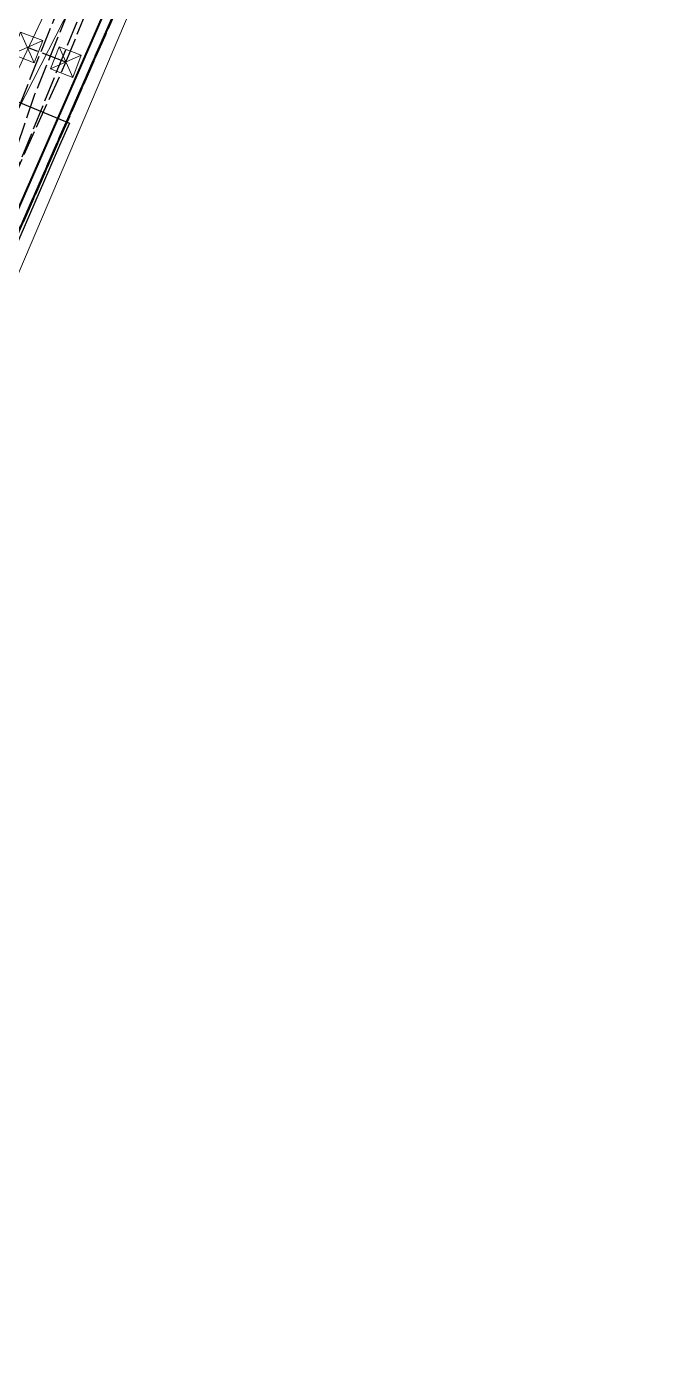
# Model space of a CAD drawing. Header units: metres. Extents: x 105014 to 106600, y 111320 to 118425.
# Drawn here: x 106122.1 to 106153.6, y 115899.1 to 115967.1 of the extents above; entities that cross this region are included whole.
import ezdxf

# ---------------------------------------------------------------- set-up
doc = ezdxf.new("R2010")
doc.units = ezdxf.units.M
doc.linetypes.add('DASHED', pattern=[1.524, 1.27, -0.254])
for name, color, linetype, lineweight in [('00-BASE-LIMITE', 7, 'DASHED', 50), ('00-BASE-UE', 42, 'DASHED', 25), ('10-PAV-PARADERO', 30, 'CONTINUOUS', 30), ('20-EP-ZONA-DURA', 253, 'CONTINUOUS', 13), ('30-RED-ENEL-NODOS', 11, 'CONTINUOUS', 13), ('30-RED-ENEL-PROY', 1, 'DASHED', 25), ('30-RED-ETB-EXIST', 145, 'CONTINUOUS', 13), ('30-RED-ETB-PROY', 5, 'DASHED', 25), ('35-RH-ACUE-MENOR-EXIST', 151, 'CONTINUOUS', 13), ('35-RH-ACUE-MENOR-PROY', 5, 'DASHED', 25), ('50-EST-MURO-CONTENCION', 34, 'CONTINUOUS', 40), ('50-EST-MURO-EJE', 32, 'DASHED', 25), ('60-PREDIAL-LOTE', 42, 'CONTINUOUS', 13)]:
    doc.layers.add(name, color=color, linetype=linetype, lineweight=lineweight)

# ---------------------------------------------------------------- blocks, each defined once
blk = doc.blocks.new('CAJA_ENEL')
for p, q in [((-0.6, -0.6), (0.6, 0.6)), ((-0.6, 0.6), (0.6, -0.6))]:
    blk.add_line(p, q)
blk.add_lwpolyline([(-0.6, -0.6), (0.6, -0.6), (0.6, 0.6), (-0.6, 0.6)], close=True)

msp = doc.modelspace()

# ---------------------------------------------------------------- linework, layer by layer
at = {"layer": '00-BASE-LIMITE'}
msp.add_lwpolyline([(106132.1661, 115980.7069), (106109.7949, 115929.7165), (106109.0697, 115924.9863), (106107.1679, 115912.0531), (106105.6457, 115901.6329), (106104.5351, 115893.9651)], dxfattribs=at)
at = {"layer": '00-BASE-UE'}
msp.add_lwpolyline([(106132.1661, 115980.7069), (106109.7949, 115929.7165), (106109.0697, 115924.9863), (106107.1679, 115912.0531), (106105.6457, 115901.6329), (106104.5351, 115893.9651)], dxfattribs=at)
at = {"layer": '10-PAV-PARADERO'}
msp.add_lwpolyline([(106118.697, 115949.5409), (106114.9339, 115951.0695), (106117.2342, 115956.7573), (106119.4583, 115962.2317), (106120.1286, 115963.8813), (106124.2157, 115962.1947), (106123.7132, 115961.0623), (106118.697, 115949.5409)], close=True, dxfattribs=at)
at = {"layer": '20-EP-ZONA-DURA'}
msp.add_lwpolyline([(106132.1661, 115980.7069), (106124.0705, 115962.2546), (106120.1639, 115963.8667), (106122.5379, 115969.7099)], dxfattribs=at)
at = {"layer": '30-RED-ENEL-PROY'}
for points in [[(106124.0315, 115965.2837), (106129.7067, 115979.2845)], [(106124.0315, 115965.2837), (106122.0821, 115966.0265)], [(106115.6527, 115946.7187), (106124.0315, 115965.2837)]]:
    msp.add_lwpolyline(points, dxfattribs=at)
at = {"layer": '30-RED-ETB-EXIST'}
msp.add_lwpolyline([(106105.61, 115932.557), (106105.781, 115933.149), (106121.172, 115963.976), (106130.069, 115982.799), (106131.476, 115985.683), (106130.852, 115985.987)], dxfattribs=at)
at = {"layer": '30-RED-ETB-PROY'}
msp.add_lwpolyline([(106109.078, 115931.365), (106109.136, 115931.882), (106130.642, 115985.386), (106130.852, 115985.987)], dxfattribs=at)
at = {"layer": '35-RH-ACUE-MENOR-EXIST'}
msp.add_lwpolyline([(106150.5, 116332.35), (106150.14, 116318.2), (106150.09, 116316.36), (106149.21, 116281.69), (106150.3, 116221.11), (106151.4, 116196.3), (106150.67, 116172.94), (106149.94, 116124.77), (106151.4, 116078.06), (106149.21, 116035), (106145.19, 116011.65), (106138.26, 115994.13), (106126.21, 115971.87), (106118.91, 115957.64), (106109.79, 115937.2), (106106.5, 115911.66), (106102.51, 115884.52), (106100.5346, 115872.3744), (106099.41, 115865.46), (106097.31, 115828.21), (106095.13, 115790.53)], dxfattribs=at)
at = {"layer": '35-RH-ACUE-MENOR-PROY'}
msp.add_lwpolyline([(106139.1326, 116006.6247), (106130.4709, 115983.503), (106122.4465, 115963.6445), (106116.2855, 115945.3795), (106109.1093, 115932.6728), (106106.8549, 115925.1389), (106106.4829, 115919.4119), (106103.885, 115903.7744), (106101.987, 115884.5739)], dxfattribs=at)
at = {"layer": '50-EST-MURO-CONTENCION'}
msp.add_lwpolyline([(106120.626, 115954.4038), (106132.166, 115980.7068), (106132.2842, 115981.1484), (106132.785, 115981.8433), (106132.3083, 115982.037), (106131.8249, 115981.3663), (106131.6928, 115980.8728), (106120.1626, 115954.592), (106120.626, 115954.4038)], close=True, dxfattribs=at)
at = {"layer": '50-EST-MURO-EJE'}
msp.add_lwpolyline([(106119.5282, 115954.8496), (106130.8149, 115982.6437), (106132.785, 115981.8433), (106132.2842, 115981.1484), (106132.166, 115980.7068), (106120.626, 115954.4038), (106119.5285, 115954.8494)], dxfattribs=at)
at = {"layer": '60-PREDIAL-LOTE'}
msp.add_lwpolyline([(106117.0051, 115943.7787), (106112.0684, 115932.4203), (106113.4278, 115943.3367), (106113.9093, 115954.2868), (106140.2633, 116012.4952), (106142.3735, 116020.392), (106148.4814, 116018.7599), (106153.5996, 116017.7974), (106150.4138, 116009.6161), (106147.2195, 116005.5598), (106151.7777, 116000.5527), (106141.4484, 115991.5655), (106135.7904, 115984.3973), (106133.3477, 115980.5739), (106131.8692, 115977.8707), (106130.2908, 115974.9849), (106117.2379, 115944.3225), (106117.0051, 115943.7787)], close=True, dxfattribs=at)

# ---------------------------------------------------------------- block references
at = {"layer": '30-RED-ENEL-NODOS'}
for p, rotation in [((106122.082, 115966.0265), 69.2), ((106124.0315, 115965.2836), 69.1)]:
    msp.add_blockref('CAJA_ENEL', p, dxfattribs=dict(at, rotation=rotation))

doc.saveas('drawing.dxf')
